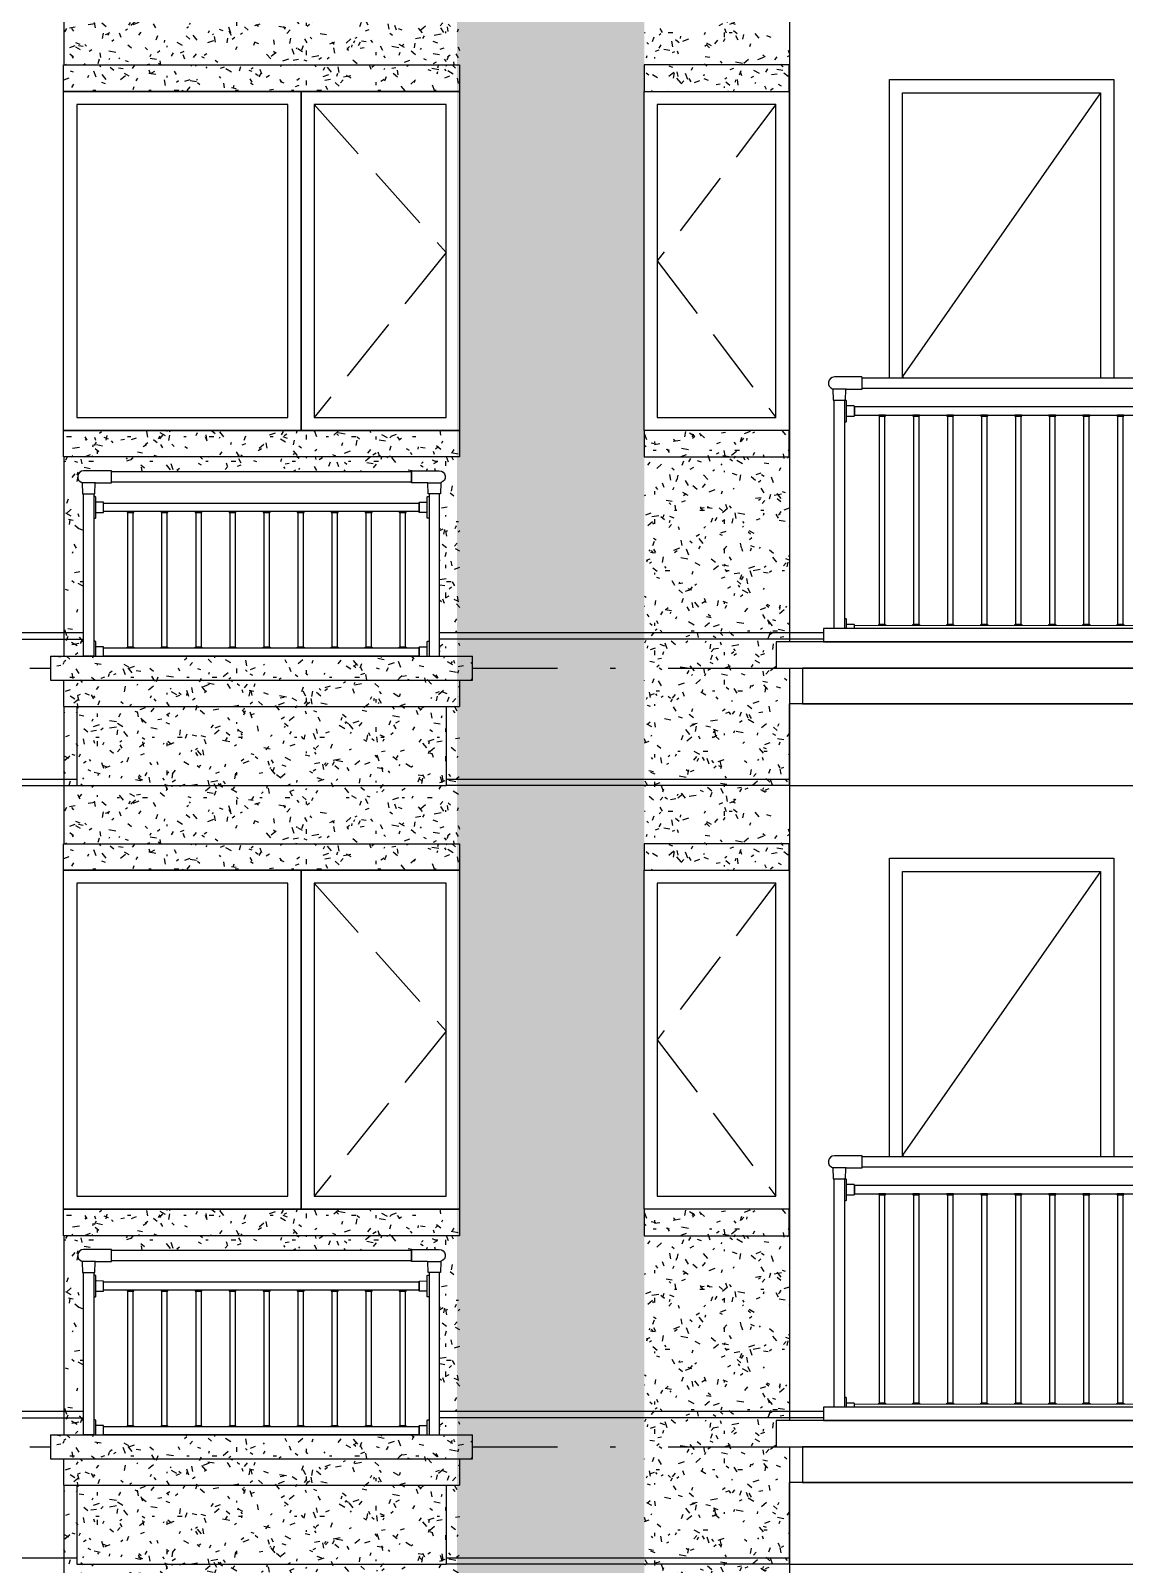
# Model space of a CAD drawing. Extents: x -12446 to 284554, y -295110 to 165007.
# Drawn here: x 4129 to 8274, y -226349 to -220539 of the extents above; entities that cross this region are included whole.
import ezdxf

# ---------------------------------------------------------------- set-up
doc = ezdxf.new("R2010")
doc.units = 0
doc.header["$LTSCALE"] = 1000
doc.linetypes.add('AX-14-E$0$AX-85-M02$0$DASH', pattern=[0.35, 0.25, -0.1])
doc.linetypes.add('AX-14-E$0$DOTE', pattern=[2.42, 2, -0.2, 0.02, -0.2])
doc.layers.get('0').update_dxf_attribs({"linetype": 'CONTINUOUS'})
for name, color, linetype in [('A-Anno-Note', 241, 'CONTINUOUS'), ('AX-14-comp-tc$0$AX-T-LMCZ-Z$0$AX-13-E01-E03$0$A-Detl-Patt', 8, 'CONTINUOUS'), ('AX-14-comp-tc$0$灰褐色真石漆', 15, 'CONTINUOUS'), ('AX-14-E$0$A-Detl-Fine', 152, 'CONTINUOUS'), ('AX-14-E$0$A-Detl-Patt', 8, 'CONTINUOUS'), ('AX-14-E$0$A-Detl-Thin', 131, 'CONTINUOUS'), ('AX-14-E$0$A-elev-FIXT', 9, 'CONTINUOUS'), ('AX-14-E$0$A-elev-HRAL', 61, 'CONTINUOUS'), ('AX-14-E$0$栏杆型材', 82, 'CONTINUOUS'), ('AX-14-E$0$阳台栏杆扶手', 82, 'CONTINUOUS')]:
    doc.layers.add(name, color=color, linetype=linetype)
doc.layers.add('AX-14-E$0$A-Grid', color=222, linetype='AX-14-E$0$DOTE', plot=False)

# ---------------------------------------------------------------- blocks, each defined once
blk = doc.blocks.new('AX-14-E$0$4080转角立图')
at = {"layer": 'AX-14-E$0$A-elev-FIXT', "linetype": 'Continuous'}
blk.add_line((25.6, 42), (-24.3, 42), dxfattribs=at)
blk.add_lwpolyline([(-25.3, 43, -0.327139), (-24.2, 41.5), (-23.5, 0), (23.5, 0), (24.2, 40.5, -0.409111), (25.7, 42), (85.3, 42, 0.414214), (86.8, 43.5), (86.8, 86.5, 0.414214), (85.3, 88), (-18.8, 88, 0.865157)], format="xyb", close=True, dxfattribs=at)
blk = doc.blocks.new('AX-14-E$0$32固定座立面')
at = {"layer": 'AX-14-E$0$栏杆型材', "color": 6, "linetype": 'Continuous'}
blk.add_line((-7, -22.5), (-7, 22.5), dxfattribs=at)
blk.add_lwpolyline([(-7, -22.5, 0.41166), (-10, -19.5), (-36, -19.3, -0.41166), (-37, -18.3), (-37, 18.3, -0.41166), (-36, 19.3), (-10, 19.5, 0.41166), (-7, 22.5), (-7, 39, -0.41166), (-5, 41), (0, 41.1), (0, -41.1), (-5, -41, -0.41166), (-7, -39)], format="xyb", close=True, dxfattribs=at)
blk = doc.blocks.new('*U339')
at = {"layer": 'AX-14-E$0$A-elev-HRAL', "ltscale": 10}
for points in [[(-12.5, 398, 0.414214), (-13, 397.5), (-13, 395.5, 0.414214), (-12.5, 395), (12.5, 395, 0.414214), (13, 395.5), (13, 397.5, 0.414214), (12.5, 398)], [(-12.5, -398, -0.414214), (-13, -397.5), (-13, -395.5, -0.414214), (-12.5, -395), (12.5, -395, -0.414214), (13, -395.5), (13, -397.5, -0.414214), (12.5, -398)]]:
    blk.add_lwpolyline(points, format="xyb", close=True, dxfattribs=at)
blk.add_lwpolyline([(9.5, -395), (-9.5, -395), (-9.5, 395), (9.5, 395)], close=True, dxfattribs=at)
blk = doc.blocks.new('AX-14-E$0$BEIKAICHANGYANGTAI2')
at = {"layer": 'AX-14-E$0$A-Detl-Fine', "elevation": 0}
blk.add_lwpolyline([(67418.8, 136189.5), (67418.8, 137269.5), (68168.8, 137269.5), (68168.8, 136189.5)], dxfattribs=at)
at = {"layer": 'AX-14-E$0$A-Detl-Patt', "elevation": 0}
blk.add_lwpolyline([(68168.8, 137269.5), (67418.8, 136194.5), (67422.3, 136189.5)], dxfattribs=at)
at = {"layer": 'AX-14-E$0$A-Detl-Thin', "elevation": 0}
for points in [[(67368.8, 136189.5), (67368.8, 137319.5), (68218.8, 137319.5), (68218.8, 136189.5)], [(68388.9, 135239.5), (67118.8, 135239.5), (67118.8, 135189.5), (68388.9, 135189.5)], [(68388.9, 135189.5), (66938.9, 135189.5), (66938.9, 135089.5), (68388.9, 135089.5)], [(68388.9, 135089.5), (67038.9, 135089.5), (67038.9, 134954.5), (68388.9, 134954.5)], [(68388.9, 134954.5), (66988.9, 134954.5), (66988.9, 134644.5), (68388.9, 134644.5)]]:
    blk.add_lwpolyline(points, dxfattribs=at)
at = {"layer": 'AX-14-E$0$栏杆型材', "color": 6, "linetype": 'Continuous'}
blk.add_line((67205.9, 135239.5, 0), (67205.9, 135258, 0), dxfattribs=at)
at = {"layer": 'AX-14-E$0$栏杆型材', "elevation": 0}
for points in [[(67158.9, 135239.5), (67158.9, 136104.5), (67198.9, 136104.5), (67198.9, 135239.5)], [(68388.9, 136079.5), (67235.9, 136079.5), (67235.9, 136047.5), (68388.9, 136047.5)], [(67235.9, 135240.6), (67235.9, 135252.6), (68388.9, 135251.7)], [(67198.9, 135189.5), (67158.9, 135189.5)], [(67761.4, 135189.5), (67721.4, 135189.5)]]:
    blk.add_lwpolyline(points, dxfattribs=at)
at = {"layer": 'AX-14-E$0$栏杆型材', "color": 6, "linetype": 'Continuous', "elevation": 0}
blk.add_lwpolyline([(67235.9, 135239.5), (67235.9, 135253.7, 0.41166), (67235, 135254.7), (67208.9, 135255, -0.41166), (67205.9, 135258), (67205.9, 135274.5, 0.41166), (67204, 135276.5), (67198.9, 135276.6), (67198.9, 135239.5)], format="xyb", dxfattribs=at)
at = {"layer": 'AX-14-E$0$阳台栏杆扶手', "elevation": 0}
blk.add_lwpolyline([(68388.9, 136149.5), (67265.7, 136149.5), (67265.7, 136189.5), (68388.9, 136189.5)], dxfattribs=at)
at = {"color": 0, "linetype": 'ByBlock', "lineweight": -2}
for p in [(67341.2, 135649.5, 0), (67470.2, 135649.5, 0), (67599.2, 135649.5, 0), (67728.2, 135649.5, 0), (67857.2, 135649.5, 0), (67986.2, 135649.5, 0), (68115.2, 135649.5, 0), (68244.2, 135649.5, 0), (68373.2, 135649.5, 0)]:
    blk.add_blockref('*U339', p, dxfattribs=at)
at = {"layer": 'AX-14-E$0$A-elev-HRAL'}
blk.add_blockref('AX-14-E$0$4080转角立图', (67178.9, 136104.5, 0), dxfattribs=at)
at = {"layer": 'AX-14-E$0$A-elev-HRAL', "extrusion": (0, 0, -1), "zscale": -1}
blk.add_blockref('AX-14-E$0$32固定座立面', (-67198.9, 136063.5, 0), dxfattribs=at)
blk = doc.blocks.new('AX-14-E$0$A$C4D5E14F1')
at = {"layer": 'AX-14-E$0$A-Detl-Fine'}
for points in [[(3150, 2900), (2350, 2900), (2350, 1715), (3150, 1715)], [(3750, 2900), (3250, 2900), (3250, 1715), (3750, 1715)], [(5000, 2900), (4550, 2900), (4550, 1715), (5000, 1715)]]:
    blk.add_lwpolyline(points, close=True, dxfattribs=at)
at = {"layer": 'AX-14-E$0$A-Detl-Patt', "linetype": 'AX-14-E$0$AX-85-M02$0$DASH'}
for points in [[(3250, 2900), (3750, 2340), (3250, 1715)], [(5000, 2900), (4550, 2307.5), (5000, 1715)]]:
    blk.add_lwpolyline(points, dxfattribs=at)
at = {"layer": 'AX-14-E$0$A-Detl-Thin'}
for points in [[(2300, 3050), (3800, 3050), (3800, 2950), (2300, 2950)], [(2300, 2950), (3800, 2950), (3800, 1665), (2300, 1665)], [(3200, 2950), (3200, 1665)], [(4500, 2950), (5050, 2950), (5050, 1665), (4500, 1665)], [(2300, 1665), (3800, 1665), (3800, 1565), (2300, 1565)]]:
    blk.add_lwpolyline(points, close=True, dxfattribs=at)
for points in [[(4500, 3050), (4500, 2950), (5050, 2950), (5050, 3050), (4500, 3050)], [(4500, 1665), (4500, 1565), (5050, 1565), (5050, 1665), (4500, 1665)], [(2350, 620), (3800, 620)], [(3750, 620), (3750, 320)], [(2350, 320), (3750, 320)]]:
    blk.add_lwpolyline(points, dxfattribs=at)
at = {"layer": 'AX-14-E$0$A-elev-HRAL', "ltscale": 10}
for points in [[(2541, 1358, 0.414214), (2540.5, 1357.5), (2540.5, 1355.5, 0.414214), (2541, 1355), (2566, 1355, 0.414214), (2566.5, 1355.5), (2566.5, 1357.5, 0.414214), (2566, 1358)], [(2670, 1358, 0.414214), (2669.5, 1357.5), (2669.5, 1355.5, 0.414214), (2670, 1355), (2695, 1355, 0.414214), (2695.5, 1355.5), (2695.5, 1357.5, 0.414214), (2695, 1358)], [(2799, 1358, 0.414214), (2798.5, 1357.5), (2798.5, 1355.5, 0.414214), (2799, 1355), (2824, 1355, 0.414214), (2824.5, 1355.5), (2824.5, 1357.5, 0.414214), (2824, 1358)], [(2928, 1358, 0.414214), (2927.5, 1357.5), (2927.5, 1355.5, 0.414214), (2928, 1355), (2953, 1355, 0.414214), (2953.5, 1355.5), (2953.5, 1357.5, 0.414214), (2953, 1358)], [(3057, 1358, 0.414214), (3056.5, 1357.5), (3056.5, 1355.5, 0.414214), (3057, 1355), (3082, 1355, 0.414214), (3082.5, 1355.5), (3082.5, 1357.5, 0.414214), (3082, 1358)], [(3186, 1358, 0.414214), (3185.5, 1357.5), (3185.5, 1355.5, 0.414214), (3186, 1355), (3211, 1355, 0.414214), (3211.5, 1355.5), (3211.5, 1357.5, 0.414214), (3211, 1358)], [(3315, 1358, 0.414214), (3314.5, 1357.5), (3314.5, 1355.5, 0.414214), (3315, 1355), (3340, 1355, 0.414214), (3340.5, 1355.5), (3340.5, 1357.5, 0.414214), (3340, 1358)], [(3444, 1358, 0.414214), (3443.5, 1357.5), (3443.5, 1355.5, 0.414214), (3444, 1355), (3469, 1355, 0.414214), (3469.5, 1355.5), (3469.5, 1357.5, 0.414214), (3469, 1358)], [(3573, 1358, 0.414214), (3572.5, 1357.5), (3572.5, 1355.5, 0.414214), (3573, 1355), (3598, 1355, 0.414214), (3598.5, 1355.5), (3598.5, 1357.5, 0.414214), (3598, 1358)], [(2541, 842, -0.414214), (2540.5, 842.5), (2540.5, 844.5, -0.414214), (2541, 845), (2566, 845, -0.414214), (2566.5, 844.5), (2566.5, 842.5, -0.414214), (2566, 842)], [(2670, 842, -0.414214), (2669.5, 842.5), (2669.5, 844.5, -0.414214), (2670, 845), (2695, 845, -0.414214), (2695.5, 844.5), (2695.5, 842.5, -0.414214), (2695, 842)], [(2799, 842, -0.414214), (2798.5, 842.5), (2798.5, 844.5, -0.414214), (2799, 845), (2824, 845, -0.414214), (2824.5, 844.5), (2824.5, 842.5, -0.414214), (2824, 842)], [(2928, 842, -0.414214), (2927.5, 842.5), (2927.5, 844.5, -0.414214), (2928, 845), (2953, 845, -0.414214), (2953.5, 844.5), (2953.5, 842.5, -0.414214), (2953, 842)], [(3057, 842, -0.414214), (3056.5, 842.5), (3056.5, 844.5, -0.414214), (3057, 845), (3082, 845, -0.414214), (3082.5, 844.5), (3082.5, 842.5, -0.414214), (3082, 842)], [(3186, 842, -0.414214), (3185.5, 842.5), (3185.5, 844.5, -0.414214), (3186, 845), (3211, 845, -0.414214), (3211.5, 844.5), (3211.5, 842.5, -0.414214), (3211, 842)], [(3315, 842, -0.414214), (3314.5, 842.5), (3314.5, 844.5, -0.414214), (3315, 845), (3340, 845, -0.414214), (3340.5, 844.5), (3340.5, 842.5, -0.414214), (3340, 842)], [(3444, 842, -0.414214), (3443.5, 842.5), (3443.5, 844.5, -0.414214), (3444, 845), (3469, 845, -0.414214), (3469.5, 844.5), (3469.5, 842.5, -0.414214), (3469, 842)], [(3573, 842, -0.414214), (3572.5, 842.5), (3572.5, 844.5, -0.414214), (3573, 845), (3598, 845, -0.414214), (3598.5, 844.5), (3598.5, 842.5, -0.414214), (3598, 842)]]:
    blk.add_lwpolyline(points, format="xyb", close=True, dxfattribs=at)
for points in [[(2563, 845), (2544, 845), (2544, 1355), (2563, 1355)], [(2692, 845), (2673, 845), (2673, 1355), (2692, 1355)], [(2821, 845), (2802, 845), (2802, 1355), (2821, 1355)], [(2950, 845), (2931, 845), (2931, 1355), (2950, 1355)], [(3079, 845), (3060, 845), (3060, 1355), (3079, 1355)], [(3208, 845), (3189, 845), (3189, 1355), (3208, 1355)], [(3337, 845), (3318, 845), (3318, 1355), (3337, 1355)], [(3466, 845), (3447, 845), (3447, 1355), (3466, 1355)], [(3595, 845), (3576, 845), (3576, 1355), (3595, 1355)]]:
    blk.add_lwpolyline(points, close=True, dxfattribs=at)
at = {"layer": 'AX-14-E$0$栏杆型材'}
blk.add_lwpolyline([(2452, 1390), (3648, 1390), (3648, 1358), (2452, 1358)], close=True, dxfattribs=at)
at = {"layer": 'AX-14-E$0$阳台栏杆扶手'}
blk.add_lwpolyline([(3618.3, 1470), (2481.8, 1470), (2481.8, 1510), (3618.3, 1510)], close=True, dxfattribs=at)
blk.add_blockref('AX-14-E$0$BEIKAICHANGYANGTAI2', (-61938.8, -134324.5, 0))
at = {"layer": 'AX-14-E$0$A-elev-HRAL'}
for name, p in [('AX-14-E$0$4080转角立图', (2395, 1425)), ('AX-14-E$0$32固定座立面', (3685, 1374)), ('AX-14-E$0$32固定座立面', (3685, 826))]:
    blk.add_blockref(name, p, dxfattribs=at)
at = {"layer": 'AX-14-E$0$A-elev-HRAL', "xscale": -1}
for name, p in [('AX-14-E$0$4080转角立图', (3705, 1425)), ('AX-14-E$0$32固定座立面', (2415, 1374)), ('AX-14-E$0$32固定座立面', (2415, 826))]:
    blk.add_blockref(name, p, dxfattribs=at)
blk.add_wipeout([(2250, 810), (3850, 810), (3850, 720), (2250, 720)]).dxf.layer = 'AX-14-E$0$A-Detl-Thin'
at = {"layer": 'AX-14-E$0$A-Detl-Thin'}
for points in [[(2250, 810), (2250, 720), (2300, 720), (2300, 620), (2350, 620), (2350, 320)], [(2250, 810), (3850, 810)], [(3850, 720), (3850, 810)], [(2300, 720), (3850, 720)], [(3800, 720), (3800, 620)]]:
    blk.add_lwpolyline(points, dxfattribs=at)
at = {"layer": 'AX-14-E$0$栏杆型材'}
for points in [[(2375, 1425), (2415, 1425), (2415, 810), (2375, 810)], [(3725, 1425), (3685, 1425), (3685, 810), (3725, 810)], [(2452, 842), (3648, 842), (3648, 810), (2452, 810)]]:
    blk.add_lwpolyline(points, close=True, dxfattribs=at)
blk = doc.blocks.new('AX-14-E$0$wyhrehaw3yrjret')
at = {"layer": 'AX-14-E$0$A-Detl-Patt'}
for p, q in [((63836.2, 186034.7), (64661.2, 186034.7)), ((63836.2, 186009.7), (64661.2, 186009.7)), ((63836.2, 185479.7), (64636.2, 185479.7)), ((63836.2, 185454.7), (64636.2, 185454.7)), ((63836.2, 183084.7), (64661.2, 183084.7)), ((63836.2, 183059.7), (64661.2, 183059.7)), ((63836.2, 182529.7), (64636.2, 182529.7))]:
    blk.add_line(p, q, dxfattribs=at)
for points in [[(66011.2, 186034.7), (67466.1, 186034.7)], [(67466.1, 186009.7), (66011.2, 186009.7)], [(66036.2, 185479.7), (67336.3, 185479.7)], [(67336.3, 185454.7), (66036.2, 185454.7)], [(66011.2, 183084.7), (67466.1, 183084.7)], [(67466.1, 183059.7), (66011.2, 183059.7)], [(66036.2, 182529.7), (67336.3, 182529.7)], [(67336.3, 182504.7), (66036.2, 182504.7)]]:
    blk.add_lwpolyline(points, dxfattribs=at)
blk = doc.blocks.new('AX-14-comp-tc')
at = {"layer": 'AX-14-comp-tc$0$灰褐色真石漆'}
h = blk.add_hatch(dxfattribs=at)
h.set_pattern_fill('离散材料', color=256, scale=50)
h.set_pattern_definition([(0, (63.16, -6278.47), (132, 228), [12, -201, 9, -87, 18, -213]), (10, (6.16, -6155.47), (80.67614, 285.34428), [21, -51, 27, -159, 15, -198]), (20, (-23.84, -6251.47), (133.47095, 220.97625), [24, -165, 21, -123, 15, -96]), (30, (63.16, -6269.47), (-21.96926, 254.05187), [15, -99, 12, -147, 9, -195]), (40, (-20.84, -6203.47), (33.83592, 216.370355), [12, -132, 9, -84, 24, -153]), (50, (24.16, -6311.47), (-80.24786, 235.7335), [6, -111, 15, -183, 18, -93]), (60, (33.16, -6290.47), (-99.47303, 223.70766), [15, -123, 6, -144, 12, -111]), (70, (0.16, -6326.47), (-109.89227, 215.58685), [9, -57, 18, -96, 12, -132]), (80, (15.16, -6149.47), (-208.56534, 164.71945), [21, -132, 9, -156, 18, -147]), (90, (33.16, -6278.47), (-264, 111), [18, -93, 12, -183, 6, -186]), (100, (-14.84, -6185.47), (-247.97146, 145.1453), [21, -117, 18, -96, 21, -219]), (110, (-35.84, -6356.47), (-240.44034, 81.69114), [24, -78, 12, -159, 18, -174]), (120, (-116.84, -6320.47), (-286.64994, 28.49227), [15, -201, 18, -93, 21, -123]), (130, (-50.84, -6386.47), (-279.10777, 71.26608), [9, -66, 12, -129, 24, -168]), (140, (-140.84, -6146.47), (-220.59685, -34.20569), [18, -108, 21, -93, 12, -126]), (150, (108.16, -6404.47), (-204.82497, -120.76726), [12, -84, 24, -186, 21, -171]), (160, (-89.84, -6236.47), (-237.90107, -162.4287), [18, -126, 15, -114, 12, -183]), (170, (-71.84, -6308.47), (-215.64405, -169.12317), [27, -99, 18, -135, 24, -132])])
h.paths.add_polyline_path([(6302.4, -221291.9), (6851.1, -221291.9), (6851.1, -219626.9), (6302.4, -219626.9)])
h.paths.add_polyline_path([(5591.6, -255491.9), (6302.4, -255491.9), (6302.4, -218341.9), (5591.6, -218341.9)], flags=16)
h = blk.add_hatch(dxfattribs=at)
h.set_pattern_fill('离散材料', color=256, scale=50)
h.set_pattern_definition([(0, (-60267.77, -388582.6), (132, 228), [12, -201, 9, -87, 18, -213]), (10, (-60324.77, -388459.6), (80.67614, 285.3443), [21, -51, 27, -159, 15, -198]), (20, (-60354.77, -388555.6), (133.47095, 220.97625), [24, -165, 21, -123, 15, -96]), (30, (-60267.77, -388573.6), (-21.96926, 254.05187), [15, -99, 12, -147, 9, -195]), (40, (-60351.77, -388507.6), (33.83592, 216.37036), [12, -132, 9, -84, 24, -153]), (50, (-60306.77, -388615.6), (-80.24786, 235.7335), [6, -111, 15, -183, 18, -93]), (60, (-60297.77, -388594.6), (-99.47303, 223.70766), [15, -123, 6, -144, 12, -111]), (70, (-60330.77, -388630.6), (-109.89227, 215.58685), [9, -57, 18, -96, 12, -132]), (80, (-60315.77, -388453.6), (-208.56534, 164.71945), [21, -132, 9, -156, 18, -147]), (90, (-60297.77, -388582.6), (-264, 111), [18, -93, 12, -183, 6, -186]), (100, (-60345.77, -388489.6), (-247.97146, 145.1453), [21, -117, 18, -96, 21, -219]), (110, (-60366.77, -388660.6), (-240.44034, 81.69114), [24, -78, 12, -159, 18, -174]), (120, (-60447.77, -388624.6), (-286.64994, 28.49227), [15, -201, 18, -93, 21, -123]), (130, (-60381.77, -388690.6), (-279.10777, 71.26608), [9, -66, 12, -129, 24, -168]), (140, (-60471.77, -388450.6), (-220.59685, -34.20569), [18, -108, 21, -93, 12, -126]), (150, (-60222.77, -388708.6), (-204.82497, -120.76726), [12, -84, 24, -186, 21, -171]), (160, (-60420.77, -388540.6), (-237.90107, -162.4287), [18, -126, 15, -114, 12, -183]), (170, (-60402.77, -388612.6), (-215.64405, -169.12317), [27, -99, 18, -135, 24, -132])])
h.paths.add_polyline_path([(6302.4, -225526.9), (6852.4, -225526.9), (6852.4, -225976.9), (6852.4, -226076.9), (6852.4, -226326.9), (6801.3, -226326.9), (6801.3, -226426.9), (6852.4, -226426.9), (6852.4, -226896.9), (6802.4, -226896.9), (6802.4, -227026.9), (6852.4, -227026.9), (6852.4, -227191.9), (6302.4, -227191.9)])
h = blk.add_hatch(dxfattribs=at)
h.set_pattern_fill('离散材料', color=256, scale=50)
h.set_pattern_definition([(0, (-60267.77, -447582.6), (132, 228), [12, -201, 9, -87, 18, -213]), (10, (-60324.77, -447459.6), (80.67614, 285.3443), [21, -51, 27, -159, 15, -198]), (20, (-60354.77, -447555.6), (133.47095, 220.97625), [24, -165, 21, -123, 15, -96]), (30, (-60267.77, -447573.6), (-21.96926, 254.05187), [15, -99, 12, -147, 9, -195]), (40, (-60351.77, -447507.6), (33.83592, 216.370355), [12, -132, 9, -84, 24, -153]), (50, (-60306.77, -447615.6), (-80.24786, 235.7335), [6, -111, 15, -183, 18, -93]), (60, (-60297.77, -447594.6), (-99.47303, 223.70766), [15, -123, 6, -144, 12, -111]), (70, (-60330.77, -447630.6), (-109.89227, 215.58685), [9, -57, 18, -96, 12, -132]), (80, (-60315.77, -447453.6), (-208.56534, 164.71945), [21, -132, 9, -156, 18, -147]), (90, (-60297.77, -447582.6), (-264, 111), [18, -93, 12, -183, 6, -186]), (100, (-60345.77, -447489.6), (-247.97146, 145.1453), [21, -117, 18, -96, 21, -219]), (110, (-60366.77, -447660.6), (-240.44034, 81.69114), [24, -78, 12, -159, 18, -174]), (120, (-60447.77, -447624.6), (-286.64994, 28.49227), [15, -201, 18, -93, 21, -123]), (130, (-60381.77, -447690.6), (-279.10777, 71.26608), [9, -66, 12, -129, 24, -168]), (140, (-60471.77, -447450.6), (-220.59685, -34.20569), [18, -108, 21, -93, 12, -126]), (150, (-60222.77, -447708.6), (-204.82497, -120.76726), [12, -84, 24, -186, 21, -171]), (160, (-60420.77, -447540.6), (-237.90107, -162.4287), [18, -126, 15, -114, 12, -183]), (170, (-60402.77, -447612.6), (-215.64405, -169.12317), [27, -99, 18, -135, 24, -132])])
h.paths.add_polyline_path([(4052.4, -226381.9), (4052.4, -226471.9), (4102.4, -226471.9), (4102.4, -227091.9), (4152.4, -227091.9), (5552.4, -227091.9), (5602.4, -227091.9), (5602.4, -226471.9), (5652.4, -226471.9), (5652.4, -226381.9)])
h = blk.add_hatch(dxfattribs=at)
h.set_pattern_fill('离散材料', color=256, scale=50)
h.set_pattern_definition([(0, (-60267.77, -438732.6), (132, 228), [12, -201, 9, -87, 18, -213]), (10, (-60324.77, -438609.6), (80.67614, 285.3443), [21, -51, 27, -159, 15, -198]), (20, (-60354.77, -438705.6), (133.47095, 220.97625), [24, -165, 21, -123, 15, -96]), (30, (-60267.77, -438723.6), (-21.96926, 254.05187), [15, -99, 12, -147, 9, -195]), (40, (-60351.77, -438657.6), (33.83592, 216.37036), [12, -132, 9, -84, 24, -153]), (50, (-60306.77, -438765.6), (-80.24786, 235.7335), [6, -111, 15, -183, 18, -93]), (60, (-60297.77, -438744.6), (-99.47303, 223.70766), [15, -123, 6, -144, 12, -111]), (70, (-60330.77, -438780.6), (-109.89227, 215.58685), [9, -57, 18, -96, 12, -132]), (80, (-60315.77, -438603.6), (-208.56534, 164.71945), [21, -132, 9, -156, 18, -147]), (90, (-60297.77, -438732.6), (-264, 111), [18, -93, 12, -183, 6, -186]), (100, (-60345.77, -438639.6), (-247.97146, 145.1453), [21, -117, 18, -96, 21, -219]), (110, (-60366.77, -438810.6), (-240.44034, 81.69114), [24, -78, 12, -159, 18, -174]), (120, (-60447.77, -438774.6), (-286.64994, 28.49227), [15, -201, 18, -93, 21, -123]), (130, (-60381.77, -438840.6), (-279.10777, 71.26608), [9, -66, 12, -129, 24, -168]), (140, (-60471.77, -438600.6), (-220.59685, -34.20569), [18, -108, 21, -93, 12, -126]), (150, (-60222.77, -438858.6), (-204.82497, -120.76726), [12, -84, 24, -186, 21, -171]), (160, (-60420.77, -438690.6), (-237.90107, -162.4287), [18, -126, 15, -114, 12, -183]), (170, (-60402.77, -438762.6), (-215.64405, -169.12317), [27, -99, 18, -135, 24, -132])])
h.paths.add_polyline_path([(4102.4, -227091.9), (5602.4, -227091.9), (5602.4, -227191.9), (4102.4, -227191.9)])
h = blk.add_hatch(dxfattribs=at)
h.set_pattern_fill('离散材料', color=256, scale=50)
h.set_pattern_definition([(0, (-60267.76, -450532.6), (132, 228), [12, -201, 9, -87, 18, -213]), (10, (-60324.76, -450409.6), (80.67614, 285.3443), [21, -51, 27, -159, 15, -198]), (20, (-60354.76, -450505.6), (133.47095, 220.97625), [24, -165, 21, -123, 15, -96]), (30, (-60267.76, -450523.6), (-21.96926, 254.05187), [15, -99, 12, -147, 9, -195]), (40, (-60351.76, -450457.6), (33.83592, 216.370355), [12, -132, 9, -84, 24, -153]), (50, (-60306.76, -450565.6), (-80.24786, 235.7335), [6, -111, 15, -183, 18, -93]), (60, (-60297.76, -450544.6), (-99.47303, 223.70766), [15, -123, 6, -144, 12, -111]), (70, (-60330.76, -450580.6), (-109.89227, 215.58685), [9, -57, 18, -96, 12, -132]), (80, (-60315.76, -450403.6), (-208.56534, 164.71945), [21, -132, 9, -156, 18, -147]), (90, (-60297.76, -450532.6), (-264, 111), [18, -93, 12, -183, 6, -186]), (100, (-60345.76, -450439.6), (-247.97146, 145.1453), [21, -117, 18, -96, 21, -219]), (110, (-60366.76, -450610.6), (-240.44034, 81.69114), [24, -78, 12, -159, 18, -174]), (120, (-60447.76, -450574.6), (-286.64994, 28.49227), [15, -201, 18, -93, 21, -123]), (130, (-60381.76, -450640.6), (-279.10777, 71.26608), [9, -66, 12, -129, 24, -168]), (140, (-60471.76, -450400.6), (-220.59685, -34.20569), [18, -108, 21, -93, 12, -126]), (150, (-60222.76, -450658.6), (-204.82497, -120.76726), [12, -84, 24, -186, 21, -171]), (160, (-60420.76, -450490.6), (-237.90107, -162.4287), [18, -126, 15, -114, 12, -183]), (170, (-60402.76, -450562.6), (-215.64405, -169.12317), [27, -99, 18, -135, 24, -132])])
h.paths.add_polyline_path([(1852.4, -228476.9), (3152.4, -228476.9), (3152.4, -228576.9), (1852.4, -228576.9)])
h.paths.add_polyline_path([(4102.4, -228476.9), (5602.4, -228476.9), (5602.4, -228576.9), (4102.4, -228576.9)])
h = blk.add_hatch(dxfattribs=at)
h.set_pattern_fill('离散材料', color=256, scale=50)
h.set_pattern_definition([(0, (-60267.77, -391532.6), (132, 228), [12, -201, 9, -87, 18, -213]), (10, (-60324.77, -391409.6), (80.67614, 285.3443), [21, -51, 27, -159, 15, -198]), (20, (-60354.77, -391505.6), (133.47095, 220.97625), [24, -165, 21, -123, 15, -96]), (30, (-60267.77, -391523.6), (-21.96926, 254.05187), [15, -99, 12, -147, 9, -195]), (40, (-60351.77, -391457.6), (33.83592, 216.37036), [12, -132, 9, -84, 24, -153]), (50, (-60306.77, -391565.6), (-80.24786, 235.7335), [6, -111, 15, -183, 18, -93]), (60, (-60297.77, -391544.6), (-99.47303, 223.70766), [15, -123, 6, -144, 12, -111]), (70, (-60330.77, -391580.6), (-109.89227, 215.58685), [9, -57, 18, -96, 12, -132]), (80, (-60315.77, -391403.6), (-208.56534, 164.71945), [21, -132, 9, -156, 18, -147]), (90, (-60297.77, -391532.6), (-264, 111), [18, -93, 12, -183, 6, -186]), (100, (-60345.77, -391439.6), (-247.97146, 145.1453), [21, -117, 18, -96, 21, -219]), (110, (-60366.77, -391610.6), (-240.44034, 81.69114), [24, -78, 12, -159, 18, -174]), (120, (-60447.77, -391574.6), (-286.64994, 28.49227), [15, -201, 18, -93, 21, -123]), (130, (-60381.77, -391640.6), (-279.10777, 71.26608), [9, -66, 12, -129, 24, -168]), (140, (-60471.77, -391400.6), (-220.59685, -34.20569), [18, -108, 21, -93, 12, -126]), (150, (-60222.77, -391658.6), (-204.82497, -120.76726), [12, -84, 24, -186, 21, -171]), (160, (-60420.77, -391490.6), (-237.90107, -162.4287), [18, -126, 15, -114, 12, -183]), (170, (-60402.77, -391562.6), (-215.64405, -169.12317), [27, -99, 18, -135, 24, -132])])
h.paths.add_polyline_path([(6302.4, -228476.9), (6852.4, -228476.9), (6852.4, -228926.9), (6852.4, -229026.9), (6852.4, -229276.9), (6801.3, -229276.9), (6801.3, -229376.9), (6852.4, -229376.9), (6852.4, -229846.9), (6802.4, -229846.9), (6802.4, -229976.9), (6852.4, -229976.9), (6852.4, -230141.9), (6302.4, -230141.9)])
h = blk.add_hatch(dxfattribs=at)
h.set_pattern_fill('离散材料', color=256, scale=50)
h.set_pattern_definition([(0, (-60267.77, -382682.6), (132, 228), [12, -201, 9, -87, 18, -213]), (10, (-60324.77, -382559.6), (80.67614, 285.3443), [21, -51, 27, -159, 15, -198]), (20, (-60354.77, -382655.6), (133.47095, 220.97625), [24, -165, 21, -123, 15, -96]), (30, (-60267.77, -382673.6), (-21.96926, 254.05187), [15, -99, 12, -147, 9, -195]), (40, (-60351.77, -382607.6), (33.83592, 216.37036), [12, -132, 9, -84, 24, -153]), (50, (-60306.77, -382715.6), (-80.24786, 235.7335), [6, -111, 15, -183, 18, -93]), (60, (-60297.77, -382694.6), (-99.47303, 223.70766), [15, -123, 6, -144, 12, -111]), (70, (-60330.77, -382730.6), (-109.89227, 215.58685), [9, -57, 18, -96, 12, -132]), (80, (-60315.77, -382553.6), (-208.56534, 164.71945), [21, -132, 9, -156, 18, -147]), (90, (-60297.77, -382682.6), (-264, 111), [18, -93, 12, -183, 6, -186]), (100, (-60345.77, -382589.6), (-247.97146, 145.1453), [21, -117, 18, -96, 21, -219]), (110, (-60366.77, -382760.6), (-240.44034, 81.69114), [24, -78, 12, -159, 18, -174]), (120, (-60447.77, -382724.6), (-286.64994, 28.49227), [15, -201, 18, -93, 21, -123]), (130, (-60381.77, -382790.6), (-279.10777, 71.26608), [9, -66, 12, -129, 24, -168]), (140, (-60471.77, -382550.6), (-220.59685, -34.20569), [18, -108, 21, -93, 12, -126]), (150, (-60222.77, -382808.6), (-204.82497, -120.76726), [12, -84, 24, -186, 21, -171]), (160, (-60420.77, -382640.6), (-237.90107, -162.4287), [18, -126, 15, -114, 12, -183]), (170, (-60402.77, -382712.6), (-215.64405, -169.12317), [27, -99, 18, -135, 24, -132])])
h.paths.add_polyline_path([(4177.4, -229331.9), (4177.4, -228716.9), (4173.9, -228716.9), (4173.2, -228675.3), (4155.6, -228651.9), (4174.1, -228629.5), (4282.6, -228628.9), (4283.7, -228629.3), (4284.1, -228630.4), (4284.1, -228631.9), (5420.6, -228631.9), (5420.6, -228630.4), (5421.1, -228629.3), (5422.1, -228628.9), (5526.1, -228628.9), (5536.9, -228630.6), (5541.6, -228633.9), (5545.5, -228638.1), (5548.5, -228644), (5549.1, -228651.9), (5548.4, -228659.1), (5545, -228665.7), (5539.7, -228670.8), (5531.9, -228674.5), (5531.6, -228675.3), (5530.9, -228716.9), (5527.4, -228716.9), (5527.4, -229331.9), (5602.4, -229331.9), (5602.4, -228576.9), (4102.4, -228576.9), (4102.4, -229331.9)])
h = blk.add_hatch(dxfattribs=at)
h.set_pattern_fill('离散材料', color=256, scale=50)
h.set_pattern_definition([(0, (-60267.77, -450532.6), (132, 228), [12, -201, 9, -87, 18, -213]), (10, (-60324.77, -450409.6), (80.67614, 285.3443), [21, -51, 27, -159, 15, -198]), (20, (-60354.77, -450505.6), (133.47095, 220.97625), [24, -165, 21, -123, 15, -96]), (30, (-60267.77, -450523.6), (-21.96926, 254.05187), [15, -99, 12, -147, 9, -195]), (40, (-60351.77, -450457.6), (33.83592, 216.370355), [12, -132, 9, -84, 24, -153]), (50, (-60306.77, -450565.6), (-80.24786, 235.7335), [6, -111, 15, -183, 18, -93]), (60, (-60297.77, -450544.6), (-99.47303, 223.70766), [15, -123, 6, -144, 12, -111]), (70, (-60330.77, -450580.6), (-109.89227, 215.58685), [9, -57, 18, -96, 12, -132]), (80, (-60315.77, -450403.6), (-208.56534, 164.71945), [21, -132, 9, -156, 18, -147]), (90, (-60297.77, -450532.6), (-264, 111), [18, -93, 12, -183, 6, -186]), (100, (-60345.77, -450439.6), (-247.97146, 145.1453), [21, -117, 18, -96, 21, -219]), (110, (-60366.77, -450610.6), (-240.44034, 81.69114), [24, -78, 12, -159, 18, -174]), (120, (-60447.77, -450574.6), (-286.64994, 28.49227), [15, -201, 18, -93, 21, -123]), (130, (-60381.77, -450640.6), (-279.10777, 71.26608), [9, -66, 12, -129, 24, -168]), (140, (-60471.77, -450400.6), (-220.59685, -34.20569), [18, -108, 21, -93, 12, -126]), (150, (-60222.77, -450658.6), (-204.82497, -120.76726), [12, -84, 24, -186, 21, -171]), (160, (-60420.77, -450490.6), (-237.90107, -162.4287), [18, -126, 15, -114, 12, -183]), (170, (-60402.77, -450562.6), (-215.64405, -169.12317), [27, -99, 18, -135, 24, -132])])
h.paths.add_polyline_path([(4052.4, -229331.9), (4052.4, -229421.9), (4102.4, -229421.9), (4102.4, -230041.9), (4152.4, -230041.9), (5552.4, -230041.9), (5602.4, -230041.9), (5602.4, -229421.9), (5652.4, -229421.9), (5652.4, -229331.9)])
h = blk.add_hatch(dxfattribs=at)
h.set_pattern_fill('离散材料', color=256, scale=50)
h.set_pattern_definition([(0, (-60267.77, -441682.6), (132, 228), [12, -201, 9, -87, 18, -213]), (10, (-60324.77, -441559.6), (80.67614, 285.3443), [21, -51, 27, -159, 15, -198]), (20, (-60354.77, -441655.6), (133.47095, 220.97625), [24, -165, 21, -123, 15, -96]), (30, (-60267.77, -441673.6), (-21.96926, 254.05187), [15, -99, 12, -147, 9, -195]), (40, (-60351.77, -441607.6), (33.83592, 216.37036), [12, -132, 9, -84, 24, -153]), (50, (-60306.77, -441715.6), (-80.24786, 235.7335), [6, -111, 15, -183, 18, -93]), (60, (-60297.77, -441694.6), (-99.47303, 223.70766), [15, -123, 6, -144, 12, -111]), (70, (-60330.77, -441730.6), (-109.89227, 215.58685), [9, -57, 18, -96, 12, -132]), (80, (-60315.77, -441553.6), (-208.56534, 164.71945), [21, -132, 9, -156, 18, -147]), (90, (-60297.77, -441682.6), (-264, 111), [18, -93, 12, -183, 6, -186]), (100, (-60345.77, -441589.6), (-247.97146, 145.1453), [21, -117, 18, -96, 21, -219]), (110, (-60366.77, -441760.6), (-240.44034, 81.69114), [24, -78, 12, -159, 18, -174]), (120, (-60447.77, -441724.6), (-286.64994, 28.49227), [15, -201, 18, -93, 21, -123]), (130, (-60381.77, -441790.6), (-279.10777, 71.26608), [9, -66, 12, -129, 24, -168]), (140, (-60471.77, -441550.6), (-220.59685, -34.20569), [18, -108, 21, -93, 12, -126]), (150, (-60222.77, -441808.6), (-204.82497, -120.76726), [12, -84, 24, -186, 21, -171]), (160, (-60420.77, -441640.6), (-237.90107, -162.4287), [18, -126, 15, -114, 12, -183]), (170, (-60402.77, -441712.6), (-215.64405, -169.12317), [27, -99, 18, -135, 24, -132])])
h.paths.add_polyline_path([(4102.4, -230041.9), (5602.4, -230041.9), (5602.4, -230141.9), (4102.4, -230141.9)])
h = blk.add_hatch(dxfattribs=at)
h.set_pattern_fill('离散材料', color=256, scale=50)
h.set_pattern_definition([(0, (-60267.76, -453482.6), (132, 228), [12, -201, 9, -87, 18, -213]), (10, (-60324.76, -453359.6), (80.67614, 285.3443), [21, -51, 27, -159, 15, -198]), (20, (-60354.76, -453455.6), (133.47095, 220.97625), [24, -165, 21, -123, 15, -96]), (30, (-60267.76, -453473.6), (-21.96926, 254.05187), [15, -99, 12, -147, 9, -195]), (40, (-60351.76, -453407.6), (33.83592, 216.370355), [12, -132, 9, -84, 24, -153]), (50, (-60306.76, -453515.6), (-80.24786, 235.7335), [6, -111, 15, -183, 18, -93]), (60, (-60297.76, -453494.6), (-99.47303, 223.70766), [15, -123, 6, -144, 12, -111]), (70, (-60330.76, -453530.6), (-109.89227, 215.58685), [9, -57, 18, -96, 12, -132]), (80, (-60315.76, -453353.6), (-208.56534, 164.71945), [21, -132, 9, -156, 18, -147]), (90, (-60297.76, -453482.6), (-264, 111), [18, -93, 12, -183, 6, -186]), (100, (-60345.76, -453389.6), (-247.97146, 145.1453), [21, -117, 18, -96, 21, -219]), (110, (-60366.76, -453560.6), (-240.44034, 81.69114), [24, -78, 12, -159, 18, -174]), (120, (-60447.76, -453524.6), (-286.64994, 28.49227), [15, -201, 18, -93, 21, -123]), (130, (-60381.76, -453590.6), (-279.10777, 71.26608), [9, -66, 12, -129, 24, -168]), (140, (-60471.76, -453350.6), (-220.59685, -34.20569), [18, -108, 21, -93, 12, -126]), (150, (-60222.76, -453608.6), (-204.82497, -120.76726), [12, -84, 24, -186, 21, -171]), (160, (-60420.76, -453440.6), (-237.90107, -162.4287), [18, -126, 15, -114, 12, -183]), (170, (-60402.76, -453512.6), (-215.64405, -169.12317), [27, -99, 18, -135, 24, -132])])
h.paths.add_polyline_path([(1852.4, -231426.9), (3152.4, -231426.9), (3152.4, -231526.9), (1852.4, -231526.9)])
h.paths.add_polyline_path([(4102.4, -231426.9), (5602.4, -231426.9), (5602.4, -231526.9), (4102.4, -231526.9)])
h = blk.add_hatch(dxfattribs=at)
h.set_pattern_fill('离散材料', color=256, scale=50)
h.set_pattern_definition([(0, (-60267.77, -394482.6), (132, 228), [12, -201, 9, -87, 18, -213]), (10, (-60324.77, -394359.6), (80.67614, 285.3443), [21, -51, 27, -159, 15, -198]), (20, (-60354.77, -394455.6), (133.47095, 220.97625), [24, -165, 21, -123, 15, -96]), (30, (-60267.77, -394473.6), (-21.96926, 254.05187), [15, -99, 12, -147, 9, -195]), (40, (-60351.77, -394407.6), (33.83592, 216.37036), [12, -132, 9, -84, 24, -153]), (50, (-60306.77, -394515.6), (-80.24786, 235.7335), [6, -111, 15, -183, 18, -93]), (60, (-60297.77, -394494.6), (-99.47303, 223.70766), [15, -123, 6, -144, 12, -111]), (70, (-60330.77, -394530.6), (-109.89227, 215.58685), [9, -57, 18, -96, 12, -132]), (80, (-60315.77, -394353.6), (-208.56534, 164.71945), [21, -132, 9, -156, 18, -147]), (90, (-60297.77, -394482.6), (-264, 111), [18, -93, 12, -183, 6, -186]), (100, (-60345.77, -394389.6), (-247.97146, 145.1453), [21, -117, 18, -96, 21, -219]), (110, (-60366.77, -394560.6), (-240.44034, 81.69114), [24, -78, 12, -159, 18, -174]), (120, (-60447.77, -394524.6), (-286.64994, 28.49227), [15, -201, 18, -93, 21, -123]), (130, (-60381.77, -394590.6), (-279.10777, 71.26608), [9, -66, 12, -129, 24, -168]), (140, (-60471.77, -394350.6), (-220.59685, -34.20569), [18, -108, 21, -93, 12, -126]), (150, (-60222.77, -394608.6), (-204.82497, -120.76726), [12, -84, 24, -186, 21, -171]), (160, (-60420.77, -394440.6), (-237.90107, -162.4287), [18, -126, 15, -114, 12, -183]), (170, (-60402.77, -394512.6), (-215.64405, -169.12317), [27, -99, 18, -135, 24, -132])])
h.paths.add_polyline_path([(6302.4, -231426.9), (6852.4, -231426.9), (6852.4, -231876.9), (6852.4, -231976.9), (6852.4, -232226.9), (6801.3, -232226.9), (6801.3, -232326.9), (6852.4, -232326.9), (6852.4, -232796.9), (6802.4, -232796.9), (6802.4, -232926.9), (6852.4, -232926.9), (6852.4, -233091.9), (6302.4, -233091.9)])
h = blk.add_hatch(dxfattribs=at)
h.set_pattern_fill('离散材料', color=256, scale=50)
h.set_pattern_definition([(0, (-60267.77, -385632.6), (132, 228), [12, -201, 9, -87, 18, -213]), (10, (-60324.77, -385509.6), (80.67614, 285.3443), [21, -51, 27, -159, 15, -198]), (20, (-60354.77, -385605.6), (133.47095, 220.97625), [24, -165, 21, -123, 15, -96]), (30, (-60267.77, -385623.6), (-21.96926, 254.05187), [15, -99, 12, -147, 9, -195]), (40, (-60351.77, -385557.6), (33.83592, 216.37036), [12, -132, 9, -84, 24, -153]), (50, (-60306.77, -385665.6), (-80.24786, 235.7335), [6, -111, 15, -183, 18, -93]), (60, (-60297.77, -385644.6), (-99.47303, 223.70766), [15, -123, 6, -144, 12, -111]), (70, (-60330.77, -385680.6), (-109.89227, 215.58685), [9, -57, 18, -96, 12, -132]), (80, (-60315.77, -385503.6), (-208.56534, 164.71945), [21, -132, 9, -156, 18, -147]), (90, (-60297.77, -385632.6), (-264, 111), [18, -93, 12, -183, 6, -186]), (100, (-60345.77, -385539.6), (-247.97146, 145.1453), [21, -117, 18, -96, 21, -219]), (110, (-60366.77, -385710.6), (-240.44034, 81.69114), [24, -78, 12, -159, 18, -174]), (120, (-60447.77, -385674.6), (-286.64994, 28.49227), [15, -201, 18, -93, 21, -123]), (130, (-60381.77, -385740.6), (-279.10777, 71.26608), [9, -66, 12, -129, 24, -168]), (140, (-60471.77, -385500.6), (-220.59685, -34.20569), [18, -108, 21, -93, 12, -126]), (150, (-60222.77, -385758.6), (-204.82497, -120.76726), [12, -84, 24, -186, 21, -171]), (160, (-60420.77, -385590.6), (-237.90107, -162.4287), [18, -126, 15, -114, 12, -183]), (170, (-60402.77, -385662.6), (-215.64405, -169.12317), [27, -99, 18, -135, 24, -132])])
h.paths.add_polyline_path([(4177.4, -232281.9), (4177.4, -231666.9), (4173.9, -231666.9), (4173.2, -231625.3), (4155.6, -231601.9), (4174.1, -231579.5), (4282.6, -231578.9), (4283.7, -231579.3), (4284.1, -231580.4), (4284.1, -231581.9), (5420.6, -231581.9), (5420.6, -231580.4), (5421.1, -231579.3), (5422.1, -231578.9), (5526.1, -231578.9), (5536.9, -231580.6), (5541.6, -231583.9), (5545.5, -231588.1), (5548.5, -231594), (5549.1, -231601.9), (5548.4, -231609.1), (5545, -231615.7), (5539.7, -231620.8), (5531.9, -231624.5), (5531.6, -231625.3), (5530.9, -231666.9), (5527.4, -231666.9), (5527.4, -232281.9), (5602.4, -232281.9), (5602.4, -231526.9), (4102.4, -231526.9), (4102.4, -232281.9)])
h = blk.add_hatch(dxfattribs=at)
h.set_pattern_fill('离散材料', color=256, scale=50)
h.set_pattern_definition([(0, (-60267.77, -453482.6), (132, 228), [12, -201, 9, -87, 18, -213]), (10, (-60324.77, -453359.6), (80.67614, 285.3443), [21, -51, 27, -159, 15, -198]), (20, (-60354.77, -453455.6), (133.47095, 220.97625), [24, -165, 21, -123, 15, -96]), (30, (-60267.77, -453473.6), (-21.96926, 254.05187), [15, -99, 12, -147, 9, -195]), (40, (-60351.77, -453407.6), (33.83592, 216.370355), [12, -132, 9, -84, 24, -153]), (50, (-60306.77, -453515.6), (-80.24786, 235.7335), [6, -111, 15, -183, 18, -93]), (60, (-60297.77, -453494.6), (-99.47303, 223.70766), [15, -123, 6, -144, 12, -111]), (70, (-60330.77, -453530.6), (-109.89227, 215.58685), [9, -57, 18, -96, 12, -132]), (80, (-60315.77, -453353.6), (-208.56534, 164.71945), [21, -132, 9, -156, 18, -147]), (90, (-60297.77, -453482.6), (-264, 111), [18, -93, 12, -183, 6, -186]), (100, (-60345.77, -453389.6), (-247.97146, 145.1453), [21, -117, 18, -96, 21, -219]), (110, (-60366.77, -453560.6), (-240.44034, 81.69114), [24, -78, 12, -159, 18, -174]), (120, (-60447.77, -453524.6), (-286.64994, 28.49227), [15, -201, 18, -93, 21, -123]), (130, (-60381.77, -453590.6), (-279.10777, 71.26608), [9, -66, 12, -129, 24, -168]), (140, (-60471.77, -453350.6), (-220.59685, -34.20569), [18, -108, 21, -93, 12, -126]), (150, (-60222.77, -453608.6), (-204.82497, -120.76726), [12, -84, 24, -186, 21, -171]), (160, (-60420.77, -453440.6), (-237.90107, -162.4287), [18, -126, 15, -114, 12, -183]), (170, (-60402.77, -453512.6), (-215.64405, -169.12317), [27, -99, 18, -135, 24, -132])])
h.paths.add_polyline_path([(4052.4, -232281.9), (4052.4, -232371.9), (4102.4, -232371.9), (4102.4, -232991.9), (4152.4, -232991.9), (5552.4, -232991.9), (5602.4, -232991.9), (5602.4, -232371.9), (5652.4, -232371.9), (5652.4, -232281.9)])
at = {"layer": 'AX-14-comp-tc$0$AX-T-LMCZ-Z$0$AX-13-E01-E03$0$A-Detl-Patt'}
for p, q in [((6852.4, -226426.9), (6852.4, -229276.9)), ((4102.4, -226571.9), (4102.4, -227091.9)), ((4102.4, -228576.9), (4102.4, -229331.9)), ((6852.4, -229376.9), (6852.4, -232226.9)), ((4102.4, -229521.9), (4102.4, -230041.9)), ((4102.4, -231526.9), (4102.4, -232281.9)), ((6852.4, -232326.9), (6852.4, -235176.9)), ((4102.4, -232471.9), (4102.4, -232991.9))]:
    blk.add_line(p, q, dxfattribs=at)
blk.add_lwpolyline([(6852.4, -227026.9), (6852.4, -227191.9)], dxfattribs=at)
blk = doc.blocks.new('AX-14-E')
at = {"layer": 'AX-14-E$0$A-Grid'}
for p, q in [((-714.4, -222954.4), (39369.1, -222954.4)), ((-714.4, -225904.4), (39369.1, -225904.4))]:
    blk.add_line(p, q, dxfattribs=at)
blk.add_blockref('AX-14-E$0$A$C4D5E14F1', (1953.9, -223719.4))
blk.add_blockref('AX-14-E$0$A$C4D5E14F1', (1953.9, -226669.4))
at = {"layer": 'AX-14-E$0$A-Detl-Thin'}
blk.add_blockref('AX-14-comp-tc', (152.8, 6422.5), dxfattribs=at)
at = {"layer": 'AX-14-E$0$A-Detl-Thin', "color": 6}
blk.add_blockref('AX-14-E$0$wyhrehaw3yrjret', (-60332.2, -408854.1), dxfattribs=at)

msp = doc.modelspace()

# ---------------------------------------------------------------- block references
at = {"layer": 'A-Anno-Note'}
msp.add_blockref('AX-14-E', (0, 0), dxfattribs=at)

doc.saveas('drawing.dxf')
